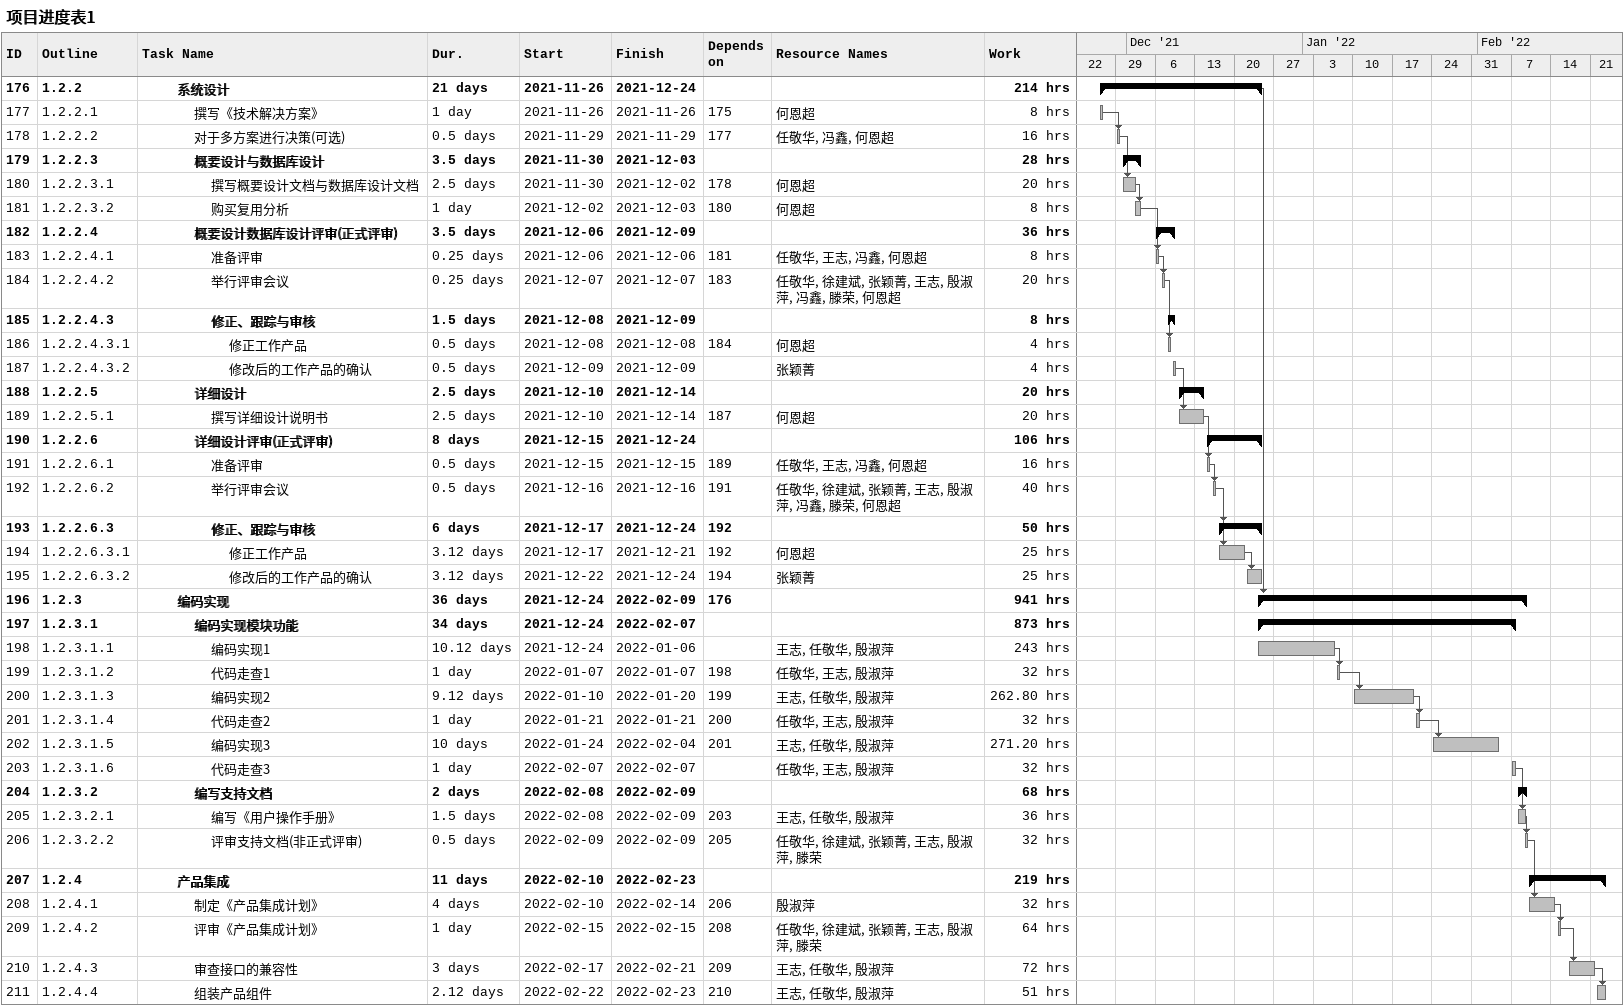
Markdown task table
项目进度表1

| ID | WBS | Task | Duration | Start | Finish | Predecessors | Resources | Work (h) |
|---|---|---|---|---|---|---|---|---|
| 176 | 1.2.2 | **系统设计** | 21d | 2021-11-26 | 2021-12-24 |  |  | 214 |
| 177 | 1.2.2.1 | 撰写《技术解决方案》 | 1d | 2021-11-26 | 2021-11-26 | 175 | 何恩超 | 8 |
| 178 | 1.2.2.2 | 对于多方案进行决策(可选) | 0.5d | 2021-11-29 | 2021-11-29 | 177 | 任敬华, 冯鑫, 何恩超 | 16 |
| 179 | 1.2.2.3 | **概要设计与数据库设计** | 3.5d | 2021-11-30 | 2021-12-03 |  |  | 28 |
| 180 | 1.2.2.3.1 | 撰写概要设计文档与数据库设计文档 | 2.5d | 2021-11-30 | 2021-12-02 | 178 | 何恩超 | 20 |
| 181 | 1.2.2.3.2 | 购买复用分析 | 1d | 2021-12-02 | 2021-12-03 | 180 | 何恩超 | 8 |
| 182 | 1.2.2.4 | **概要设计数据库设计评审(正式评审)** | 3.5d | 2021-12-06 | 2021-12-09 |  |  | 36 |
| 183 | 1.2.2.4.1 | 准备评审 | 0.25d | 2021-12-06 | 2021-12-06 | 181 | 任敬华, 王志, 冯鑫, 何恩超 | 8 |
| 184 | 1.2.2.4.2 | 举行评审会议 | 0.25d | 2021-12-07 | 2021-12-07 | 183 | 任敬华, 徐建斌, 张颖菁, 王志, 殷淑萍, 冯鑫, 滕荣, 何恩超 | 20 |
| 185 | 1.2.2.4.3 | **修正、跟踪与审核** | 1.5d | 2021-12-08 | 2021-12-09 |  |  | 8 |
| 186 | 1.2.2.4.3.1 | 修正工作产品 | 0.5d | 2021-12-08 | 2021-12-08 | 184 | 何恩超 | 4 |
| 187 | 1.2.2.4.3.2 | 修改后的工作产品的确认 | 0.5d | 2021-12-09 | 2021-12-09 |  | 张颖菁 | 4 |
| 188 | 1.2.2.5 | **详细设计** | 2.5d | 2021-12-10 | 2021-12-14 |  |  | 20 |
| 189 | 1.2.2.5.1 | 撰写详细设计说明书 | 2.5d | 2021-12-10 | 2021-12-14 | 187 | 何恩超 | 20 |
| 190 | 1.2.2.6 | **详细设计评审(正式评审)** | 8d | 2021-12-15 | 2021-12-24 |  |  | 106 |
| 191 | 1.2.2.6.1 | 准备评审 | 0.5d | 2021-12-15 | 2021-12-15 | 189 | 任敬华, 王志, 冯鑫, 何恩超 | 16 |
| 192 | 1.2.2.6.2 | 举行评审会议 | 0.5d | 2021-12-16 | 2021-12-16 | 191 | 任敬华, 徐建斌, 张颖菁, 王志, 殷淑萍, 冯鑫, 滕荣, 何恩超 | 40 |
| 193 | 1.2.2.6.3 | **修正、跟踪与审核** | 6d | 2021-12-17 | 2021-12-24 | 192 |  | 50 |
| 194 | 1.2.2.6.3.1 | 修正工作产品 | 3.12d | 2021-12-17 | 2021-12-21 | 192 | 何恩超 | 25 |
| 195 | 1.2.2.6.3.2 | 修改后的工作产品的确认 | 3.12d | 2021-12-22 | 2021-12-24 | 194 | 张颖菁 | 25 |
| 196 | 1.2.3 | **编码实现** | 36d | 2021-12-24 | 2022-02-09 | 176 |  | 941 |
| 197 | 1.2.3.1 | **编码实现模块功能** | 34d | 2021-12-24 | 2022-02-07 |  |  | 873 |
| 198 | 1.2.3.1.1 | 编码实现1 | 10.12d | 2021-12-24 | 2022-01-06 |  | 王志, 任敬华, 殷淑萍 | 243 |
| 199 | 1.2.3.1.2 | 代码走查1 | 1d | 2022-01-07 | 2022-01-07 | 198 | 任敬华, 王志, 殷淑萍 | 32 |
| 200 | 1.2.3.1.3 | 编码实现2 | 9.12d | 2022-01-10 | 2022-01-20 | 199 | 王志, 任敬华, 殷淑萍 | 262.80 |
| 201 | 1.2.3.1.4 | 代码走查2 | 1d | 2022-01-21 | 2022-01-21 | 200 | 任敬华, 王志, 殷淑萍 | 32 |
| 202 | 1.2.3.1.5 | 编码实现3 | 10d | 2022-01-24 | 2022-02-04 | 201 | 王志, 任敬华, 殷淑萍 | 271.20 |
| 203 | 1.2.3.1.6 | 代码走查3 | 1d | 2022-02-07 | 2022-02-07 |  | 任敬华, 王志, 殷淑萍 | 32 |
| 204 | 1.2.3.2 | **编写支持文档** | 2d | 2022-02-08 | 2022-02-09 |  |  | 68 |
| 205 | 1.2.3.2.1 | 编写《用户操作手册》 | 1.5d | 2022-02-08 | 2022-02-09 | 203 | 王志, 任敬华, 殷淑萍 | 36 |
| 206 | 1.2.3.2.2 | 评审支持文档(非正式评审) | 0.5d | 2022-02-09 | 2022-02-09 | 205 | 任敬华, 徐建斌, 张颖菁, 王志, 殷淑萍, 滕荣 | 32 |
| 207 | 1.2.4 | **产品集成** | 11d | 2022-02-10 | 2022-02-23 |  |  | 219 |
| 208 | 1.2.4.1 | 制定《产品集成计划》 | 4d | 2022-02-10 | 2022-02-14 | 206 | 殷淑萍 | 32 |
| 209 | 1.2.4.2 | 评审《产品集成计划》 | 1d | 2022-02-15 | 2022-02-15 | 208 | 任敬华, 徐建斌, 张颖菁, 王志, 殷淑萍, 滕荣 | 64 |
| 210 | 1.2.4.3 | 审查接口的兼容性 | 3d | 2022-02-17 | 2022-02-21 | 209 | 王志, 任敬华, 殷淑萍 | 72 |
| 211 | 1.2.4.4 | 组装产品组件 | 2.12d | 2022-02-22 | 2022-02-23 | 210 | 王志, 任敬华, 殷淑萍 | 51 |
